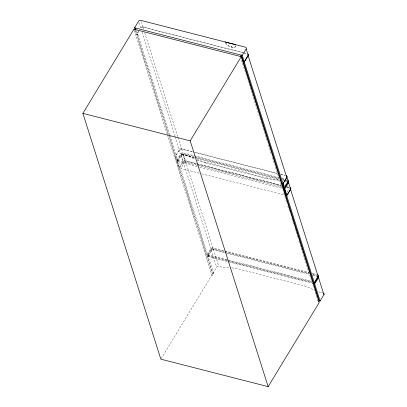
<?xml version="1.0" encoding="UTF-8"?>
<svg xmlns="http://www.w3.org/2000/svg" width="407" height="407" viewBox="0 0 407 407"><rect width="100%" height="100%" fill="white"/><g stroke="black" fill="none" stroke-linecap="round" stroke-linejoin="round"><path stroke-width="0.31" stroke-dasharray="2.04 1.53" d="M196.164 164.214L185.109 161.381L183.018 154.792L183.379 154.187A48.347 24.903 31.3 0 1 194.612 158.277L194.246 158.878A48.347 24.903 31.3 0 0 183.939 155.052L182.896 154.767A1.043 0.768 -17.6 0 0 181.715 155.225L177.823 161.62L177.106 161.437L180.932 155.133A1.862 1.374 -17.6 0 1 183.379 154.187L185.47 160.78L180.825 168.442L199.252 173.163M138.848 31.146L136.94 34.295L137.744 34.671L136.671 34.397L138.629 31.171M235.699 46.495L235.785 46.347A6.151 3.17 31.3 0 1 231.059 46.917A6.151 3.17 31.3 0 1 225.656 42.872M177.823 161.62L177.406 160.302L176.689 160.119L175.437 156.166L179.258 149.862A1.862 1.374 -17.6 0 1 181.705 148.916L192.765 151.75M192.679 151.897L181.619 149.069A1.659 1.226 -17.6 0 0 179.436 149.913L175.437 156.166M176.689 160.119L180.515 153.815A1.862 1.374 -17.6 0 1 182.962 152.869L278.785 177.411M177.406 160.302L181.293 153.907A1.043 0.768 -17.6 0 1 182.478 153.449L194.287 156.466M194.088 157.626L183.018 154.792L183.379 154.187M196.439 163.762L185.383 160.928A1.659 1.226 -17.6 0 0 183.196 161.777L179.197 168.025L183.023 161.727A1.862 1.374 -17.6 0 1 185.47 160.78L196.525 163.609M197.069 160.078A48.347 24.903 31.3 0 0 205.479 162.963L205.845 162.362L267.012 178.032A48.347 24.903 31.3 0 0 277.406 179.482A48.347 24.903 31.3 0 1 279.054 179.568M226.882 260.159L206.97 255.062L210.79 248.763A1.659 1.226 -17.6 0 1 212.978 247.919L308.791 272.461M227.574 261.029L208.201 256.064L207.784 254.746L211.401 248.804A1.043 0.768 -17.6 0 1 212.581 248.346L224.389 251.363M167.353 134.554L211.915 275.015L212.805 275.244L213.721 273.743L212.825 273.514L207.387 256.379L211.213 250.081A1.659 1.226 -17.6 0 1 213.395 249.237L224.45 252.07M208.201 256.064L211.818 250.122A1.043 0.768 -17.6 0 1 212.998 249.664L226.033 252.996M205.479 162.963L266.646 178.632L267.012 178.032M161.177 358.623L211.915 275.015M212.825 273.514L216.646 267.216A1.659 1.226 -17.6 0 1 218.834 266.371A32.387 16.682 31.3 0 0 229.227 267.821M266.646 178.632A48.347 24.903 31.3 0 0 277.04 180.082L277.406 179.482M284.595 185.943L286.497 182.799M286.884 192.47L289.525 188.126L289.143 186.925M138.873 22.553L140.583 27.946A1.862 1.374 -17.6 0 1 143.03 26.999L243.157 52.645M243.773 52.803L246.84 53.587M140.761 27.997A1.659 1.226 -17.6 0 1 142.949 27.152L243.06 52.793M243.676 52.951L246.744 53.739M193.376 151.908L277.533 173.458M280.601 174.247L284.9 175.346M195.131 152.528L277.437 173.606M281.12 174.552L285.419 175.651M281.858 178.2L284.931 178.988M194.897 156.624L279.014 178.164M282.087 178.953L284.539 179.584M285.154 179.736L286.996 180.209L286.63 180.81L284.788 180.342M194.536 157.224L182.255 154.08L182.621 153.475L183.038 154.797M195.146 157.382L278.653 178.77M282.946 179.869L284.178 180.184M196.545 158.257L279.431 179.482M284.345 180.744L286.803 181.369M197.141 163.767L281.293 185.322M286.823 186.737L289.28 187.368M197.054 163.919L281.196 185.47M286.726 186.884L289.184 187.515M198.621 164.84L281.537 186.08M286.452 187.337L289.525 188.126M177.762 160.394L196.779 165.262M197.395 165.42L282.056 187.103M178.18 161.711L197.197 166.58M199.654 167.211L281.858 188.268M201.709 173.794L284.625 195.029M312.479 273.402L316.163 274.349M225 251.521L309.117 273.061M312.189 273.85L317.099 275.107M225.066 252.223L309.208 273.779M312.897 274.72L317.195 275.824M226.648 253.149L309.539 274.379M312.607 275.168L317.516 276.424M207.784 254.746L228.383 260.022M228.999 260.18L311.207 281.237M227.498 260.317L312.159 282M228.19 261.187L311.625 282.555M207.387 256.379L228.531 261.793M229.141 261.95L313.802 283.633M318.605 291.768A32.387 16.682 31.3 0 0 321.408 292.643L322.634 292.954M321.408 292.643L322.329 292.887M241.504 60.094L267.623 142.435M268.391 144.856L271.657 155.148M272.425 157.57L274.73 164.835M275.498 167.257L278.764 177.549M279.533 179.97L282.794 190.262M283.755 193.289L287.021 203.586M287.79 206.008L289.901 212.668M291.824 218.722L294.129 225.987M294.897 228.408L298.163 238.7M298.931 241.122L317.943 301.058M141.321 21.607L143.035 26.999M181.705 148.916L182.962 152.869M142.949 27.152L143.712 29.569M144.668 32.585L177.793 136.996M177.981 137.602L181.619 149.069M183.287 154.339L212.978 247.919M213.395 249.237L218.834 266.371M212.724 248.372L213.141 249.689M181.217 154.019L181.634 155.337M211.319 248.916L211.737 250.234M142.099 32.224L175.03 136.03M175.224 136.635L179.436 149.913M181.11 155.184L210.79 248.763M211.213 250.081L216.646 267.216M179.258 149.862L180.515 153.815M180.932 155.133L183.023 161.727M208.14 254.838L208.557 256.156M137.836 34.524L169.699 134.976M169.892 135.582L213.721 273.743M136.411 30.479L137.744 34.671M136.94 34.295L168.722 134.483M168.915 135.088L176.867 160.165M177.284 161.482L206.97 255.062M177.106 161.437L179.197 168.025M135.531 30.805L136.671 34.397M134.834 29.436L168.055 134.178M168.824 136.599L212.805 275.244M134.32 30.418L167.165 133.949M231.654 267.872A32.387 16.682 31.3 0 1 239.621 269.271L300.783 284.941A32.387 16.682 31.3 0 1 312.016 289.026A32.387 16.682 31.3 0 0 313.894 289.906M205.845 162.362A48.347 24.903 31.3 0 1 197.431 159.478M277.04 180.082A48.347 24.903 31.3 0 1 279.528 180.24M285.633 181.14A48.347 24.903 31.3 0 1 286.533 181.329M235.928 45.681A6.151 3.17 31.3 0 1 231.675 47.283A6.151 3.17 31.3 0 1 225.564 43.025M282.463 179.935A48.347 24.903 31.3 0 1 283.338 180.062M285.999 180.54A48.347 24.903 31.3 0 1 286.899 180.728M231.207 46.261L231.909 46.683L231.247 46.22"/><path stroke-width="0.61" d="M290.593 189.097A1.659 1.226 -17.6 0 1 290.506 189.26L286.686 195.558L284.773 189.011L284.061 188.828L287.932 182.433A1.043 0.768 -17.6 0 0 287.942 181.924M313.797 282.305L314.433 283.277L318.035 277.325A1.043 0.768 -17.6 0 0 317.648 276.47M135.149 29.604L134.58 27.808L138.497 21.357A1.862 1.374 -17.6 0 1 140.939 20.411L245.365 47.156A1.862 1.374 -17.6 0 1 246.159 48.932L248.25 55.525L244.337 61.976L243.264 61.701L241.173 55.108L240.354 56.461M82.87 113.355L133.939 29.207L241.244 56.69L319.22 302.498L268.152 386.65L160.846 359.167L82.87 113.355L190.181 140.842L268.152 386.65M134.834 29.436L135.653 28.083M225.056 41.952L235.79 44.704M190.181 140.842L241.244 56.69M244.337 61.976L242.246 55.383L246.159 48.932M243.264 61.701L244.246 61.778L284.178 187.647M244.246 61.778L248.072 55.484A1.659 1.226 -17.6 0 0 248.087 54.37M286.386 175.946A1.659 1.226 -17.6 0 1 286.742 177.396L282.921 183.694L284.356 187.693L283.638 187.51L284.061 188.828M283.099 183.74L286.925 177.437A1.862 1.374 -17.6 0 0 286.33 175.727M284.356 187.693L288.181 181.395A1.862 1.374 -17.6 0 0 287.937 179.879M284.773 189.011L288.599 182.712A1.862 1.374 -17.6 0 0 288.003 180.998M286.864 195.604L290.69 189.301A1.862 1.374 -17.6 0 0 290.445 187.785M313.385 282.316L314.28 282.544L318.101 276.246A1.659 1.226 -17.6 0 0 318.121 275.137M243.355 61.549L319.241 300.768L320.131 300.997L314.697 283.862L318.518 277.564A1.659 1.226 -17.6 0 0 317.994 276.038M318.63 301.77L319.241 300.768M320.131 300.997L323.952 294.699A1.659 1.226 -17.6 0 0 323.743 293.345M134.58 27.808L242.246 55.383M313.802 283.633L314.697 283.862M286.925 177.437L288.181 181.395M288.599 182.712L290.69 189.301M248.072 55.484L286.742 177.396M290.506 189.26L318.101 276.246M318.518 277.564L323.952 294.699M287.591 181.67L287.871 182.545M317.694 276.567L317.974 277.442M284.595 188.965L314.28 282.544M314.158 282.397L314.433 283.277M241.265 54.96L243.162 60.948M290.42 188.019A1.659 1.226 -17.6 0 1 290.603 188.288M317.74 274.796A1.659 1.226 -17.6 0 1 317.887 274.898M248.011 54.009A1.862 1.374 -17.6 0 1 248.25 55.52"/></g></svg>
